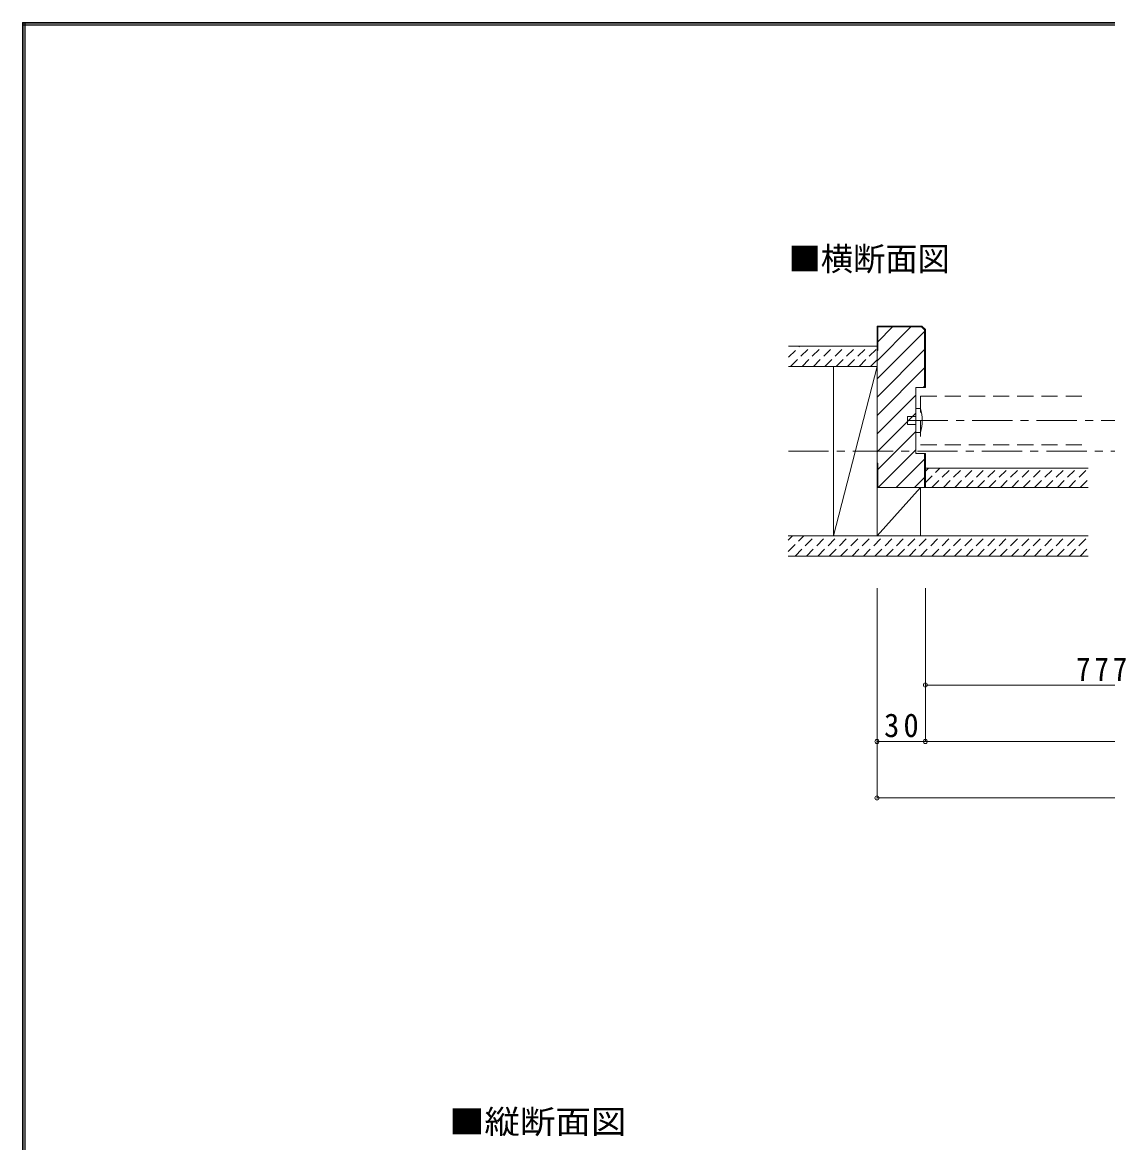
# Model space of a CAD drawing. Units: millimetres at full size, sheet at 1:5; details may follow other scales. Extents: x -973 to 977, y -718 to 696.
# Drawn here: x -973 to -300, y 1 to 696 of the extents above; entities that cross this region are included whole.
import ezdxf
from ezdxf.enums import TextEntityAlignment as Align

# ---------------------------------------------------------------- set-up
doc = ezdxf.new("R2010")
doc.units = ezdxf.units.MM
doc.header["$LTSCALE"] = 5
doc.header["$PDMODE"] = 32
doc.header["$PDSIZE"] = 2.5
for name, pattern in [('CHAIN1', [8, 5, -1, 1, -1]), ('DASHED1', [1.8, 1.2, -0.6]), ('DASHED2', [3, 2, -1])]:
    doc.linetypes.add(name, pattern=pattern)
for name, color, linetype, lineweight in [('0-1_通り芯', 4, 'CHAIN1', 9), ('0-2_柱', 7, 'Continuous', 9), ('0-3_仕上げ', 2, 'Continuous', 9), ('0-4_枠', 3, 'Continuous', 9), ('0-6_扉', 2, 'Continuous', 9), ('0-7_金物', 7, 'Continuous', 9), ('0-A_文字', 7, 'Continuous', 9), ('0-B_寸法', 4, 'Continuous', 9), ('0-C_ハッチ', 4, 'DASHED1', 9), ('F-1_枠', 6, 'Continuous', 9)]:
    doc.layers.add(name, color=color, linetype=linetype, lineweight=lineweight)
doc.styles.add('ＭＳ ゴシック', font='')
doc.styles.get('ＭＳ ゴシック').set_extended_font_data('MS Gothic')

msp = doc.modelspace()

# ---------------------------------------------------------------- linework, layer by layer
at = {"layer": '0-1_通り芯'}
for p, q in [((-424.377, 449), (427.661, 449)), ((-498.363, 430), (501.661, 430))]:
    msp.add_line(p, q, dxfattribs=at)
at = {"layer": '0-2_柱'}
for p, q in [((-470.377, 482.5), (-470.377, 377.5)), ((-443.377, 482.5), (-470.377, 482.5)), ((-443.377, 482.5), (-470.377, 377.5)), ((-443.377, 377.5), (-443.377, 482.5)), ((-443.377, 377.5), (-416.377, 407.5)), ((-470.377, 377.5), (-443.377, 377.5))]:
    msp.add_line(p, q, dxfattribs=at)
msp.add_lwpolyline([(-443.377, 377.5), (-416.377, 377.5), (-416.377, 407.5), (-443.377, 407.5)], dxfattribs=at)
at = {"layer": '0-3_仕上げ'}
for p, q in [((-498.363, 495), (-443.377, 495)), ((-413.377, 419.5), (-312.44, 419.5)), ((-413.377, 407.5), (-312.44, 407.5)), ((-498.449, 377.5), (-312.44, 377.5)), ((-498.469, 365), (-312.44, 365))]:
    msp.add_line(p, q, dxfattribs=at)
msp.add_lwpolyline([(-498.363, 482.5), (-443.377, 482.5), (-443.377, 495)], dxfattribs=at)
at = {"layer": '0-4_枠'}
for p, q in [((-415.499, 507.5), (-443.377, 507.5)), ((-413.377, 505.379), (-415.499, 507.5)), ((-442.877, 507), (-442.877, 492.5)), ((-415.706, 507), (-442.877, 507)), ((-413.877, 505.172), (-415.706, 507)), ((-413.877, 505.172), (-413.877, 469.5)), ((-413.377, 505.379), (-413.377, 469.5)), ((-443.377, 492.5), (-442.877, 492.5)), ((-419.377, 428.5), (-413.377, 428.5)), ((-413.877, 407.5), (-413.877, 428.5)), ((-413.377, 407.5), (-413.377, 428.5))]:
    msp.add_line(p, q, dxfattribs=at)
for points in [[(-413.377, 407.5), (-443.377, 407.5), (-443.377, 507.5)], [(-419.377, 428.5), (-419.377, 469.5), (-413.377, 469.5)], [(-442.877, 407.5), (-442.877, 422.5), (-443.377, 422.5)]]:
    msp.add_lwpolyline(points, dxfattribs=at)
at = {"layer": '0-6_扉', "linetype": 'DASHED2'}
for p, q in [((-416.377, 464), (-416.377, 434)), ((-416.377, 464), (-312.44, 464)), ((-416.377, 434), (-312.44, 434))]:
    msp.add_line(p, q, dxfattribs=at)
at = {"layer": '0-7_金物'}
for p, q in [((-424.377, 446.5), (-424.377, 451.5)), ((-424.377, 451.5), (-419.377, 451.5)), ((-419.377, 446.5), (-424.377, 446.5)), ((-419.377, 441.5), (-416.377, 441.5))]:
    msp.add_line(p, q, dxfattribs=at)
msp.add_lwpolyline([(-416.377, 456.5), (-419.377, 456.5), (-419.377, 441.5)], dxfattribs=at)
msp.add_arc((-444.002, 449), 28.625, 344.81071, 15.18929, dxfattribs=at)
at = {"layer": '0-B_寸法'}
for p, q in [((-443.377, 215), (-443.377, 345)), ((-413.377, 250), (-413.377, 345)), ((-413.377, 285), (-222.362, 285)), ((-443.377, 250), (-413.377, 250)), ((-413.377, 250), (416.661, 250)), ((-443.377, 215), (446.661, 215))]:
    msp.add_line(p, q, dxfattribs=at)
at = {"layer": '0-B_寸法', "color": 7}
for p in [(-413.377, 285), (-443.377, 250), (-413.377, 250), (-443.377, 215)]:
    msp.add_point(p, dxfattribs=at)
at = {"layer": '0-C_ハッチ', "linetype": 'Continuous'}
for p, q in [((-422.45, 507), (-443.377, 486.072)), ((-413.877, 504.259), (-443.377, 474.759)), ((-433.764, 507), (-442.877, 497.886)), ((-413.877, 492.945), (-443.377, 463.445)), ((-413.877, 481.631), (-443.377, 452.131)), ((-413.877, 470.318), (-414.695, 469.5)), ((-419.377, 464.818), (-443.377, 440.818)), ((-419.377, 453.504), (-443.377, 429.504)), ((-419.377, 442.19), (-442.877, 418.69)), ((-419.377, 430.877), (-442.754, 407.5)), ((-413.877, 425.063), (-431.44, 407.5)), ((-413.877, 413.749), (-420.127, 407.5))]:
    msp.add_line(p, q, dxfattribs=at)
at = {"layer": '0-C_ハッチ'}
for p, q in [((-498.269, 488.24), (-491.508, 495)), ((-496.937, 482.5), (-484.437, 495)), ((-489.866, 482.5), (-477.366, 495)), ((-482.795, 482.5), (-470.295, 495)), ((-475.724, 482.5), (-463.224, 495)), ((-468.653, 482.5), (-456.153, 495)), ((-461.582, 482.5), (-449.082, 495)), ((-454.511, 482.5), (-443.377, 493.634)), ((-447.44, 482.5), (-443.377, 486.562)), ((-413.377, 410.497), (-404.374, 419.5)), ((-413.377, 417.568), (-411.445, 419.5)), ((-409.303, 407.5), (-397.303, 419.5)), ((-402.232, 407.5), (-390.232, 419.5)), ((-395.161, 407.5), (-383.161, 419.5)), ((-388.09, 407.5), (-376.09, 419.5)), ((-381.019, 407.5), (-369.019, 419.5)), ((-373.947, 407.5), (-361.947, 419.5)), ((-366.876, 407.5), (-354.876, 419.5)), ((-359.805, 407.5), (-347.805, 419.5)), ((-352.734, 407.5), (-340.734, 419.5)), ((-345.663, 407.5), (-333.663, 419.5)), ((-338.592, 407.5), (-326.592, 419.5)), ((-331.521, 407.5), (-319.521, 419.5)), ((-324.45, 407.5), (-312.45, 419.5)), ((-317.379, 407.5), (-312.44, 412.439)), ((-498.464, 367.836), (-488.8, 377.5)), ((-498.453, 374.918), (-495.871, 377.5)), ((-494.229, 365), (-481.729, 377.5)), ((-487.158, 365), (-474.658, 377.5)), ((-480.087, 365), (-467.587, 377.5)), ((-473.016, 365), (-460.516, 377.5)), ((-465.945, 365), (-453.445, 377.5)), ((-458.874, 365), (-446.374, 377.5)), ((-451.803, 365), (-439.303, 377.5)), ((-444.732, 365), (-432.232, 377.5)), ((-437.661, 365), (-425.161, 377.5)), ((-430.59, 365), (-418.09, 377.5)), ((-423.519, 365), (-411.019, 377.5)), ((-416.447, 365), (-403.947, 377.5)), ((-409.376, 365), (-396.876, 377.5)), ((-402.305, 365), (-389.805, 377.5)), ((-395.234, 365), (-382.734, 377.5)), ((-388.163, 365), (-375.663, 377.5)), ((-381.092, 365), (-368.592, 377.5)), ((-374.021, 365), (-361.521, 377.5)), ((-366.95, 365), (-354.45, 377.5)), ((-359.879, 365), (-347.379, 377.5)), ((-352.808, 365), (-340.308, 377.5)), ((-345.737, 365), (-333.237, 377.5)), ((-338.666, 365), (-326.166, 377.5)), ((-331.595, 365), (-319.095, 377.5)), ((-324.524, 365), (-312.44, 377.083)), ((-317.452, 365), (-312.44, 370.012))]:
    msp.add_line(p, q, dxfattribs=at)
at = {"layer": 'F-1_枠'}
for p, q in [((-973.347, 695.833), (-973.347, -700.833)), ((-973.347, 695.833), (976.653, 695.833)), ((-973.347, 695), (976.653, 695)), ((-972.514, 695.833), (-972.514, -700.833)), ((-971.68, 695.833), (-971.68, -700.833)), ((-973.347, 694.167), (976.653, 694.167))]:
    msp.add_line(p, q, dxfattribs=at)

# ---------------------------------------------------------------- texts
at = {"layer": '0-A_文字', "style": 'ＭＳ ゴシック'}
msp.add_text('■横断面図', height=14.66, dxfattribs=at).set_placement((-498.223, 537.5), align=Align.BOTTOM_LEFT)
at = {"layer": '0-A_文字', "style": 'ＭＳ ゴシック', "width": 1.1}
msp.add_text('■縦断面図', height=14.66, dxfattribs=at).set_placement((-708.823, 2.5), align=Align.BOTTOM_LEFT)
at = {"layer": '0-B_寸法', "color": 7, "char_height": 14.66, "attachment_point": 7, "style": 'ＭＳ ゴシック'}
for s, insert in [('\\T1.27;\\W0.9;777', (-319.943, 287.5)), ('\\T1.27;\\W0.95;30', (-439.002, 252.5))]:
    msp.add_mtext(s, dxfattribs=dict(at, insert=insert))

doc.saveas('drawing.dxf')
